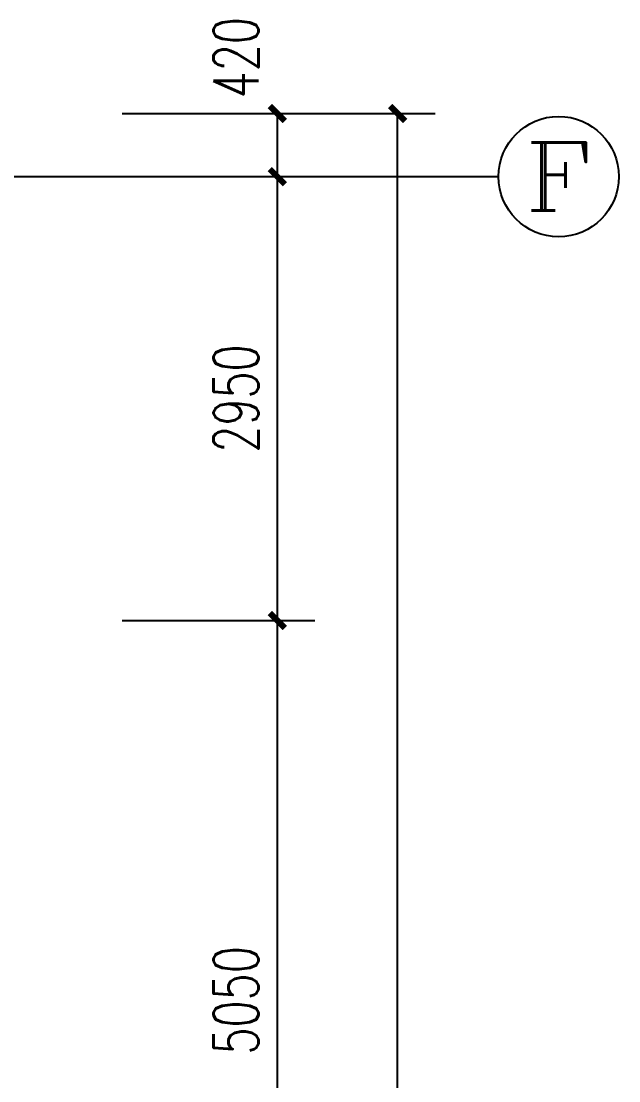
# Model space of a CAD drawing. Extents: x 2430460 to 2514560, y -608375 to -364775.
# Drawn here: x 2500308 to 2504282, y -503943 to -496900 of the extents above; entities that cross this region are included whole.
import ezdxf
from ezdxf.enums import TextEntityAlignment as Align

# ---------------------------------------------------------------- set-up
doc = ezdxf.new("R2010")
doc.units = 0
doc.header["$LTSCALE"] = 1000
doc.header["$MEASUREMENT"] = 0
for name, color, linetype in [('AXIS', 3, 'Continuous'), ('AXIS_TEXT', 7, 'Continuous'), ('PUB_DIM', 3, 'Continuous')]:
    doc.layers.add(name, color=color, linetype=linetype)
doc.styles.add('_TCH_AXIS', font='COMPLEX', dxfattribs={"bigfont": 'GBCBIG'})
doc.styles.add('_TCH_DIM_T3', font='SIMPLEX', dxfattribs={"width": 0.705882, "bigfont": 'GBCBIG'})
doc.styles.add('COMPLEX', font='COMPLEX')
doc.dimstyles.new('_TCH_ARCH&&100', dxfattribs={"dimtxt": 297.5, "dimasz": 100, "dimexe": 250, "dimexo": 300, "dimgap": 126.25, "dimtad": 1, "dimdec": 0, "dimzin": 0, "dimdsep": 46, "dimtxsty": '_TCH_DIM_T3', "dimblk": 'ARCHTICK', "dimcen": 0.09, "dimclrt": 7, "dimazin": 2, "dimtfac": 1, "dimtdec": 0, "dimtix": 1, "dimtmove": 2, "dimatfit": 3, "dimfxl": 30, "dimtolj": 1, "dimtzin": 0, "dimarcsym": 0})

# ---------------------------------------------------------------- blocks, each defined once
blk = doc.blocks.new('_ArchTick')
at = {"color": 0, "linetype": 'ByBlock', "const_width": 0.4}
blk.add_lwpolyline([(-0.5, -0.5), (0.5, 0.5)], dxfattribs=at)
blk = doc.blocks.new('*D57')
at = {"layer": 'Defpoints', "color": 0, "transparency": 16777216}
for p in [(22696.4, 22926.2), (24028.5, 22926.2), (22696.4, 22506.2)]:
    blk.add_point(p, dxfattribs=at)
at = {"layer": 'PUB_DIM', "color": 0, "lineweight": -2, "transparency": 16777216}
for p, q in [((22996.4, 22926.2), (24278.5, 22926.2)), ((24028.5, 22506.2), (24028.5, 22926.2)), ((22996.4, 22506.2), (24278.5, 22506.2))]:
    blk.add_line(p, q, dxfattribs=at)
at = {"layer": 'PUB_DIM', "color": 0, "lineweight": -2, "transparency": 16777216, "xscale": 100, "yscale": 100, "zscale": 100}
for p, rotation in [((24028.5, 22926.2), 90), ((24028.5, 22506.2), 270)]:
    blk.add_blockref('_ArchTick', p, dxfattribs=dict(at, rotation=rotation))
at = {"layer": 'PUB_DIM', "color": 7, "transparency": 16777216, "insert": (23753.5, 23296.2), "char_height": 297.5, "attachment_point": 5, "rotation": 90, "style": '_TCH_DIM_T3'}
blk.add_mtext('\\A1;420', dxfattribs=at)
blk = doc.blocks.new('*D58')
at = {"layer": 'Defpoints', "color": 0, "transparency": 16777216}
for p in [(22696.4, 22506.2), (24028.5, 22506.2), (22696.4, 19556.2)]:
    blk.add_point(p, dxfattribs=at)
at = {"layer": 'PUB_DIM', "color": 0, "lineweight": -2, "transparency": 16777216}
for p, q in [((22996.4, 22506.2), (24278.5, 22506.2)), ((24028.5, 19556.2), (24028.5, 22506.2)), ((22996.4, 19556.2), (24278.5, 19556.2))]:
    blk.add_line(p, q, dxfattribs=at)
at = {"layer": 'PUB_DIM', "color": 0, "lineweight": -2, "transparency": 16777216, "xscale": 100, "yscale": 100, "zscale": 100}
for p, rotation in [((24028.5, 22506.2), 90), ((24028.5, 19556.2), 270)]:
    blk.add_blockref('_ArchTick', p, dxfattribs=dict(at, rotation=rotation))
at = {"layer": 'PUB_DIM', "color": 7, "transparency": 16777216, "insert": (23753.5, 21031.2), "char_height": 297.5, "attachment_point": 5, "rotation": 90, "style": '_TCH_DIM_T3'}
blk.add_mtext('\\A1;2950', dxfattribs=at)
blk = doc.blocks.new('*D59')
at = {"layer": 'Defpoints', "color": 0, "transparency": 16777216}
for p in [(22696.4, 19556.2), (24028.5, 19556.2), (22696.4, 14506.2)]:
    blk.add_point(p, dxfattribs=at)
at = {"layer": 'PUB_DIM', "color": 0, "lineweight": -2, "transparency": 16777216}
for p, q in [((22996.4, 19556.2), (24278.5, 19556.2)), ((24028.5, 14506.2), (24028.5, 19556.2)), ((22996.4, 14506.2), (24278.5, 14506.2))]:
    blk.add_line(p, q, dxfattribs=at)
at = {"layer": 'PUB_DIM', "color": 0, "lineweight": -2, "transparency": 16777216, "xscale": 100, "yscale": 100, "zscale": 100}
for p, rotation in [((24028.5, 19556.2), 90), ((24028.5, 14506.2), 270)]:
    blk.add_blockref('_ArchTick', p, dxfattribs=dict(at, rotation=rotation))
at = {"layer": 'PUB_DIM', "color": 7, "transparency": 16777216, "insert": (23753.5, 17031.2), "char_height": 297.5, "attachment_point": 5, "rotation": 90, "style": '_TCH_DIM_T3'}
blk.add_mtext('\\A1;5050', dxfattribs=at)
blk = doc.blocks.new('*D64')
at = {"layer": 'Defpoints', "color": 0, "transparency": 16777216}
for p in [(23637.4, 22926.2), (24828.4, 22926.2), (23637.4, -7793.8)]:
    blk.add_point(p, dxfattribs=at)
at = {"layer": 'PUB_DIM', "color": 0, "lineweight": -2, "transparency": 16777216}
for p, q in [((23937.4, 22926.2), (25078.4, 22926.2)), ((24828.4, -7793.8), (24828.4, 22926.2)), ((23937.4, -7793.8), (25078.4, -7793.8))]:
    blk.add_line(p, q, dxfattribs=at)
at = {"layer": 'PUB_DIM', "color": 0, "lineweight": -2, "transparency": 16777216, "xscale": 100, "yscale": 100, "zscale": 100}
for p, rotation in [((24828.4, 22926.2), 90), ((24828.4, -7793.8), 270)]:
    blk.add_blockref('_ArchTick', p, dxfattribs=dict(at, rotation=rotation))
at = {"layer": 'PUB_DIM', "color": 7, "transparency": 16777216, "insert": (24553.4, 7566.2), "char_height": 297.5, "attachment_point": 5, "rotation": 90, "style": '_TCH_DIM_T3'}
blk.add_mtext('\\A1;30720', dxfattribs=at)
blk = doc.blocks.new('*D168')
at = {"layer": 'Defpoints', "color": 0, "transparency": 16777216}
for p in [(22696.4, 22926.2), (24028.5, 22926.2), (22696.4, 22506.2)]:
    blk.add_point(p, dxfattribs=at)
at = {"layer": 'PUB_DIM', "color": 0, "lineweight": -2, "transparency": 16777216}
for p, q in [((22996.4, 22926.2), (24278.5, 22926.2)), ((24028.5, 22506.2), (24028.5, 22926.2)), ((22996.4, 22506.2), (24278.5, 22506.2))]:
    blk.add_line(p, q, dxfattribs=at)
at = {"layer": 'PUB_DIM', "color": 0, "lineweight": -2, "transparency": 16777216, "xscale": 100, "yscale": 100, "zscale": 100}
for p, rotation in [((24028.5, 22926.2), 90), ((24028.5, 22506.2), 270)]:
    blk.add_blockref('_ArchTick', p, dxfattribs=dict(at, rotation=rotation))
at = {"layer": 'PUB_DIM', "color": 7, "transparency": 16777216, "insert": (23753.5, 23296.2), "char_height": 297.5, "attachment_point": 5, "rotation": 90, "style": '_TCH_DIM_T3'}
blk.add_mtext('\\A1;420', dxfattribs=at)
blk = doc.blocks.new('*D169')
at = {"layer": 'Defpoints', "color": 0, "transparency": 16777216}
for p in [(22696.4, 22506.2), (24028.5, 22506.2), (22696.4, 19556.2)]:
    blk.add_point(p, dxfattribs=at)
at = {"layer": 'PUB_DIM', "color": 0, "lineweight": -2, "transparency": 16777216}
for p, q in [((22996.4, 22506.2), (24278.5, 22506.2)), ((24028.5, 19556.2), (24028.5, 22506.2)), ((22996.4, 19556.2), (24278.5, 19556.2))]:
    blk.add_line(p, q, dxfattribs=at)
at = {"layer": 'PUB_DIM', "color": 0, "lineweight": -2, "transparency": 16777216, "xscale": 100, "yscale": 100, "zscale": 100}
for p, rotation in [((24028.5, 22506.2), 90), ((24028.5, 19556.2), 270)]:
    blk.add_blockref('_ArchTick', p, dxfattribs=dict(at, rotation=rotation))
at = {"layer": 'PUB_DIM', "color": 7, "transparency": 16777216, "insert": (23753.5, 21031.2), "char_height": 297.5, "attachment_point": 5, "rotation": 90, "style": '_TCH_DIM_T3'}
blk.add_mtext('\\A1;2950', dxfattribs=at)
blk = doc.blocks.new('*D170')
at = {"layer": 'Defpoints', "color": 0, "transparency": 16777216}
for p in [(22696.4, 19556.2), (24028.5, 19556.2), (22696.4, 14506.2)]:
    blk.add_point(p, dxfattribs=at)
at = {"layer": 'PUB_DIM', "color": 0, "lineweight": -2, "transparency": 16777216}
for p, q in [((22996.4, 19556.2), (24278.5, 19556.2)), ((24028.5, 14506.2), (24028.5, 19556.2)), ((22996.4, 14506.2), (24278.5, 14506.2))]:
    blk.add_line(p, q, dxfattribs=at)
at = {"layer": 'PUB_DIM', "color": 0, "lineweight": -2, "transparency": 16777216, "xscale": 100, "yscale": 100, "zscale": 100}
for p, rotation in [((24028.5, 19556.2), 90), ((24028.5, 14506.2), 270)]:
    blk.add_blockref('_ArchTick', p, dxfattribs=dict(at, rotation=rotation))
at = {"layer": 'PUB_DIM', "color": 7, "transparency": 16777216, "insert": (23753.5, 17031.2), "char_height": 297.5, "attachment_point": 5, "rotation": 90, "style": '_TCH_DIM_T3'}
blk.add_mtext('\\A1;5050', dxfattribs=at)
blk = doc.blocks.new('*D175')
at = {"layer": 'Defpoints', "color": 0, "transparency": 16777216}
for p in [(23637.4, 22926.2), (24828.4, 22926.2), (23637.4, -7793.8)]:
    blk.add_point(p, dxfattribs=at)
at = {"layer": 'PUB_DIM', "color": 0, "lineweight": -2, "transparency": 16777216}
for p, q in [((23937.4, 22926.2), (25078.4, 22926.2)), ((24828.4, -7793.8), (24828.4, 22926.2)), ((23937.4, -7793.8), (25078.4, -7793.8))]:
    blk.add_line(p, q, dxfattribs=at)
at = {"layer": 'PUB_DIM', "color": 0, "lineweight": -2, "transparency": 16777216, "xscale": 100, "yscale": 100, "zscale": 100}
for p, rotation in [((24828.4, 22926.2), 90), ((24828.4, -7793.8), 270)]:
    blk.add_blockref('_ArchTick', p, dxfattribs=dict(at, rotation=rotation))
at = {"layer": 'PUB_DIM', "color": 7, "transparency": 16777216, "insert": (24553.4, 7566.2), "char_height": 297.5, "attachment_point": 5, "rotation": 90, "style": '_TCH_DIM_T3'}
blk.add_mtext('\\A1;30720', dxfattribs=at)
blk = doc.blocks.new('*D279')
at = {"layer": 'Defpoints', "color": 0, "transparency": 16777216}
for p in [(22696.4, 22926.2), (24028.5, 22926.2), (22696.4, 22506.2)]:
    blk.add_point(p, dxfattribs=at)
at = {"layer": 'PUB_DIM', "color": 0, "lineweight": -2, "transparency": 16777216}
for p, q in [((22996.4, 22926.2), (24278.5, 22926.2)), ((24028.5, 22506.2), (24028.5, 22926.2)), ((22996.4, 22506.2), (24278.5, 22506.2))]:
    blk.add_line(p, q, dxfattribs=at)
at = {"layer": 'PUB_DIM', "color": 0, "lineweight": -2, "transparency": 16777216, "xscale": 100, "yscale": 100, "zscale": 100}
for p, rotation in [((24028.5, 22926.2), 90), ((24028.5, 22506.2), 270)]:
    blk.add_blockref('_ArchTick', p, dxfattribs=dict(at, rotation=rotation))
at = {"layer": 'PUB_DIM', "color": 7, "transparency": 16777216, "insert": (23753.5, 23296.2), "char_height": 297.5, "attachment_point": 5, "rotation": 90, "style": '_TCH_DIM_T3'}
blk.add_mtext('\\A1;420', dxfattribs=at)
blk = doc.blocks.new('*D280')
at = {"layer": 'Defpoints', "color": 0, "transparency": 16777216}
for p in [(22696.4, 22506.2), (24028.5, 22506.2), (22696.4, 19556.2)]:
    blk.add_point(p, dxfattribs=at)
at = {"layer": 'PUB_DIM', "color": 0, "lineweight": -2, "transparency": 16777216}
for p, q in [((22996.4, 22506.2), (24278.5, 22506.2)), ((24028.5, 19556.2), (24028.5, 22506.2)), ((22996.4, 19556.2), (24278.5, 19556.2))]:
    blk.add_line(p, q, dxfattribs=at)
at = {"layer": 'PUB_DIM', "color": 0, "lineweight": -2, "transparency": 16777216, "xscale": 100, "yscale": 100, "zscale": 100}
for p, rotation in [((24028.5, 22506.2), 90), ((24028.5, 19556.2), 270)]:
    blk.add_blockref('_ArchTick', p, dxfattribs=dict(at, rotation=rotation))
at = {"layer": 'PUB_DIM', "color": 7, "transparency": 16777216, "insert": (23753.5, 21031.2), "char_height": 297.5, "attachment_point": 5, "rotation": 90, "style": '_TCH_DIM_T3'}
blk.add_mtext('\\A1;2950', dxfattribs=at)
blk = doc.blocks.new('*D281')
at = {"layer": 'Defpoints', "color": 0, "transparency": 16777216}
for p in [(22696.4, 19556.2), (24028.5, 19556.2), (22696.4, 14506.2)]:
    blk.add_point(p, dxfattribs=at)
at = {"layer": 'PUB_DIM', "color": 0, "lineweight": -2, "transparency": 16777216}
for p, q in [((22996.4, 19556.2), (24278.5, 19556.2)), ((24028.5, 14506.2), (24028.5, 19556.2)), ((22996.4, 14506.2), (24278.5, 14506.2))]:
    blk.add_line(p, q, dxfattribs=at)
at = {"layer": 'PUB_DIM', "color": 0, "lineweight": -2, "transparency": 16777216, "xscale": 100, "yscale": 100, "zscale": 100}
for p, rotation in [((24028.5, 19556.2), 90), ((24028.5, 14506.2), 270)]:
    blk.add_blockref('_ArchTick', p, dxfattribs=dict(at, rotation=rotation))
at = {"layer": 'PUB_DIM', "color": 7, "transparency": 16777216, "insert": (23753.5, 17031.2), "char_height": 297.5, "attachment_point": 5, "rotation": 90, "style": '_TCH_DIM_T3'}
blk.add_mtext('\\A1;5050', dxfattribs=at)
blk = doc.blocks.new('*D286')
at = {"layer": 'Defpoints', "color": 0, "transparency": 16777216}
for p in [(23637.4, 22926.2), (24828.4, 22926.2), (23637.4, -7793.8)]:
    blk.add_point(p, dxfattribs=at)
at = {"layer": 'PUB_DIM', "color": 0, "lineweight": -2, "transparency": 16777216}
for p, q in [((23937.4, 22926.2), (25078.4, 22926.2)), ((24828.4, -7793.8), (24828.4, 22926.2)), ((23937.4, -7793.8), (25078.4, -7793.8))]:
    blk.add_line(p, q, dxfattribs=at)
at = {"layer": 'PUB_DIM', "color": 0, "lineweight": -2, "transparency": 16777216, "xscale": 100, "yscale": 100, "zscale": 100}
for p, rotation in [((24828.4, 22926.2), 90), ((24828.4, -7793.8), 270)]:
    blk.add_blockref('_ArchTick', p, dxfattribs=dict(at, rotation=rotation))
at = {"layer": 'PUB_DIM', "color": 7, "transparency": 16777216, "insert": (24553.4, 7566.2), "char_height": 297.5, "attachment_point": 5, "rotation": 90, "style": '_TCH_DIM_T3'}
blk.add_mtext('\\A1;30720', dxfattribs=at)
blk = doc.blocks.new('*D463')
at = {"layer": 'Defpoints', "color": 0, "transparency": 16777216}
for p in [(22696.4, 22926.2), (24028.5, 22926.2), (22696.4, 22506.2)]:
    blk.add_point(p, dxfattribs=at)
at = {"layer": 'PUB_DIM', "color": 0, "lineweight": -2, "transparency": 16777216}
for p, q in [((22996.4, 22926.2), (24278.5, 22926.2)), ((24028.5, 22506.2), (24028.5, 22926.2)), ((22996.4, 22506.2), (24278.5, 22506.2))]:
    blk.add_line(p, q, dxfattribs=at)
at = {"layer": 'PUB_DIM', "color": 0, "lineweight": -2, "transparency": 16777216, "xscale": 100, "yscale": 100, "zscale": 100}
for p, rotation in [((24028.5, 22926.2), 90), ((24028.5, 22506.2), 270)]:
    blk.add_blockref('_ArchTick', p, dxfattribs=dict(at, rotation=rotation))
at = {"layer": 'PUB_DIM', "color": 7, "transparency": 16777216, "insert": (23753.5, 23296.2), "char_height": 297.5, "attachment_point": 5, "rotation": 90, "style": '_TCH_DIM_T3'}
blk.add_mtext('\\A1;420', dxfattribs=at)
blk = doc.blocks.new('*D464')
at = {"layer": 'Defpoints', "color": 0, "transparency": 16777216}
for p in [(22696.4, 22506.2), (24028.5, 22506.2), (22696.4, 19556.2)]:
    blk.add_point(p, dxfattribs=at)
at = {"layer": 'PUB_DIM', "color": 0, "lineweight": -2, "transparency": 16777216}
for p, q in [((22996.4, 22506.2), (24278.5, 22506.2)), ((24028.5, 19556.2), (24028.5, 22506.2)), ((22996.4, 19556.2), (24278.5, 19556.2))]:
    blk.add_line(p, q, dxfattribs=at)
at = {"layer": 'PUB_DIM', "color": 0, "lineweight": -2, "transparency": 16777216, "xscale": 100, "yscale": 100, "zscale": 100}
for p, rotation in [((24028.5, 22506.2), 90), ((24028.5, 19556.2), 270)]:
    blk.add_blockref('_ArchTick', p, dxfattribs=dict(at, rotation=rotation))
at = {"layer": 'PUB_DIM', "color": 7, "transparency": 16777216, "insert": (23753.5, 21031.2), "char_height": 297.5, "attachment_point": 5, "rotation": 90, "style": '_TCH_DIM_T3'}
blk.add_mtext('\\A1;2950', dxfattribs=at)
blk = doc.blocks.new('*D465')
at = {"layer": 'Defpoints', "color": 0, "transparency": 16777216}
for p in [(22696.4, 19556.2), (24028.5, 19556.2), (22696.4, 14506.2)]:
    blk.add_point(p, dxfattribs=at)
at = {"layer": 'PUB_DIM', "color": 0, "lineweight": -2, "transparency": 16777216}
for p, q in [((22996.4, 19556.2), (24278.5, 19556.2)), ((24028.5, 14506.2), (24028.5, 19556.2)), ((22996.4, 14506.2), (24278.5, 14506.2))]:
    blk.add_line(p, q, dxfattribs=at)
at = {"layer": 'PUB_DIM', "color": 0, "lineweight": -2, "transparency": 16777216, "xscale": 100, "yscale": 100, "zscale": 100}
for p, rotation in [((24028.5, 19556.2), 90), ((24028.5, 14506.2), 270)]:
    blk.add_blockref('_ArchTick', p, dxfattribs=dict(at, rotation=rotation))
at = {"layer": 'PUB_DIM', "color": 7, "transparency": 16777216, "insert": (23753.5, 17031.2), "char_height": 297.5, "attachment_point": 5, "rotation": 90, "style": '_TCH_DIM_T3'}
blk.add_mtext('\\A1;5050', dxfattribs=at)
blk = doc.blocks.new('*D470')
at = {"layer": 'Defpoints', "color": 0, "transparency": 16777216}
for p in [(23637.4, 22926.2), (24828.4, 22926.2), (23637.4, -7793.8)]:
    blk.add_point(p, dxfattribs=at)
at = {"layer": 'PUB_DIM', "color": 0, "lineweight": -2, "transparency": 16777216}
for p, q in [((23937.4, 22926.2), (25078.4, 22926.2)), ((24828.4, -7793.8), (24828.4, 22926.2)), ((23937.4, -7793.8), (25078.4, -7793.8))]:
    blk.add_line(p, q, dxfattribs=at)
at = {"layer": 'PUB_DIM', "color": 0, "lineweight": -2, "transparency": 16777216, "xscale": 100, "yscale": 100, "zscale": 100}
for p, rotation in [((24828.4, 22926.2), 90), ((24828.4, -7793.8), 270)]:
    blk.add_blockref('_ArchTick', p, dxfattribs=dict(at, rotation=rotation))
at = {"layer": 'PUB_DIM', "color": 7, "transparency": 16777216, "insert": (24553.4, 7566.2), "char_height": 297.5, "attachment_point": 5, "rotation": 90, "style": '_TCH_DIM_T3'}
blk.add_mtext('\\A1;30720', dxfattribs=at)
blk = doc.blocks.new('_AXISO')
blk.add_circle((0, 0), 0.5)
at = {"layer": 'AXIS_TEXT', "style": 'COMPLEX', "width": 1.041667}
blk.add_attdef('A', text='', height=0.56, dxfattribs=at).set_placement((-0.25, -0.28), (0.25, -0.28), align=Align.FIT)
blk = doc.blocks.new('A$C67117B41')
at = {"layer": 'AXIS'}
blk.add_line((21499.1, 22506.2), (25499.1, 22506.2), dxfattribs=at)
ref = blk.add_blockref('_AXISO', (25899.1, 22506.2), dxfattribs=dict(at, xscale=800, yscale=800, zscale=800))
ref.add_attrib('A', 'F', dxfattribs={"layer": 'AXIS_TEXT', "height": 452.5, "style": '_TCH_AXIS', "width": 1.3125}).set_placement((25672.9, 22280), (26125.4, 22280), align=Align.FIT)
at = {"layer": 'PUB_DIM'}
for picture in ['*D57', '*D168', '*D279', '*D463']:
    dim = blk.add_linear_dim(base=(24028.5, 22926.2), p1=(22696.4, 22506.2), p2=(22696.4, 22926.2), angle=90, dimstyle='_TCH_ARCH&&100', dxfattribs=at)
    dim.commit()
    dim.dimension.update_dxf_attribs({"geometry": picture, "text_midpoint": (23753.5, 23296.2), "dimtype": 129})
for p1, p2, distance, picture, middle in [((23637.4, -7793.8), (23637.4, 22926.2), -1190.9, '*D64', (24553.4, 7566.2)), ((23637.4, -7793.8), (23637.4, 22926.2), -1190.9, '*D175', (24553.4, 7566.2)), ((23637.4, -7793.8), (23637.4, 22926.2), -1190.9, '*D286', (24553.4, 7566.2)), ((23637.4, -7793.8), (23637.4, 22926.2), -1190.9, '*D470', (24553.4, 7566.2)), ((22696.4, 19556.2), (22696.4, 22506.2), -1332.2, '*D58', (23753.5, 21031.2)), ((22696.4, 19556.2), (22696.4, 22506.2), -1332.2, '*D169', (23753.5, 21031.2)), ((22696.4, 19556.2), (22696.4, 22506.2), -1332.2, '*D280', (23753.5, 21031.2)), ((22696.4, 19556.2), (22696.4, 22506.2), -1332.2, '*D464', (23753.5, 21031.2)), ((22696.4, 14506.2), (22696.4, 19556.2), -1332.2, '*D59', (23753.5, 17031.2)), ((22696.4, 14506.2), (22696.4, 19556.2), -1332.2, '*D170', (23753.5, 17031.2)), ((22696.4, 14506.2), (22696.4, 19556.2), -1332.2, '*D281', (23753.5, 17031.2)), ((22696.4, 14506.2), (22696.4, 19556.2), -1332.2, '*D465', (23753.5, 17031.2))]:
    dim = blk.add_aligned_dim(p1=p1, p2=p2, distance=distance, dimstyle='_TCH_ARCH&&100', dxfattribs=at)
    dim.commit()
    dim.dimension.update_dxf_attribs({"geometry": picture, "text_midpoint": middle})

msp = doc.modelspace()

# ---------------------------------------------------------------- block references
msp.add_blockref('A$C67117B41', (2477982.9, -520439.4))

doc.saveas('drawing.dxf')
